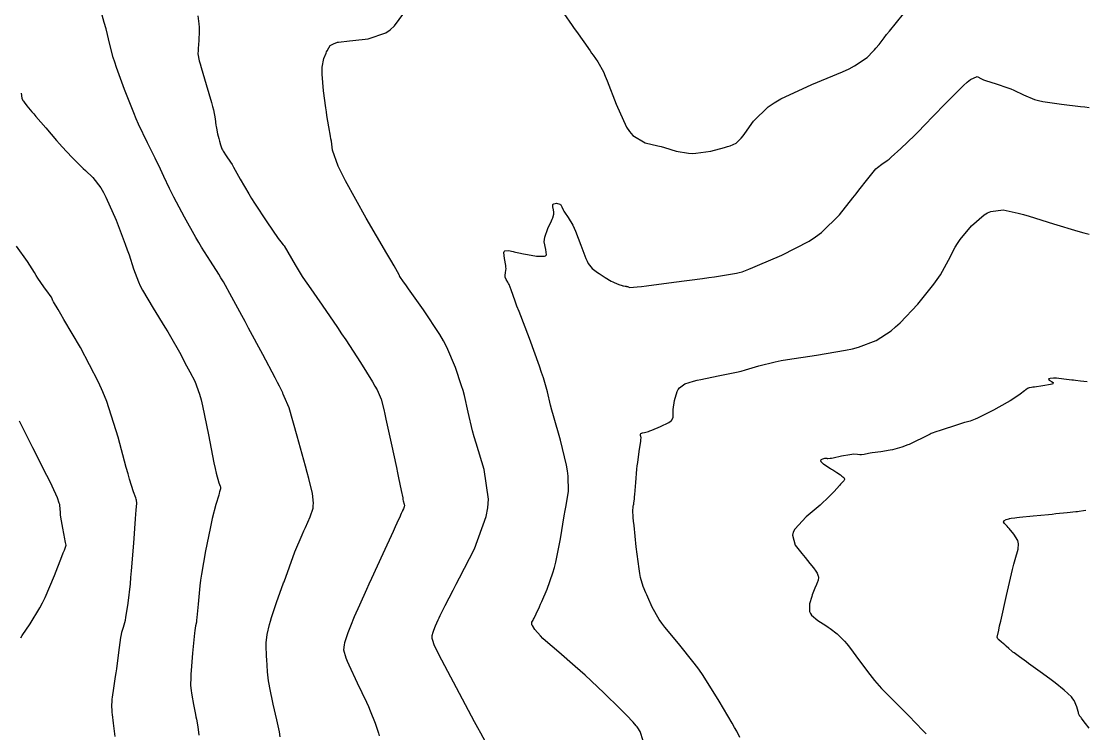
# Model space of a CAD drawing. Header units: metres. Extents: x 68 to 838477, y 94 to 1191015.
# Drawn here: x 837954.3 to 838139.6, y 1189640.4 to 1189764.5 of the extents above; entities that cross this region are included whole.
import ezdxf

# ---------------------------------------------------------------- set-up
doc = ezdxf.new("R2010")
doc.units = ezdxf.units.M
doc.header["$LTSCALE"] = 0.3
doc.layers.add('COTAS 10', color=1, linetype='Continuous')

msp = doc.modelspace()

# ---------------------------------------------------------------- linework, layer by layer
at = {"layer": 'COTAS 10'}
for points, elevation in [([(838035.49, 1189638.24), (838034.26, 1189640.48), (838033.76, 1189641.41), (838033.18, 1189642.47), (838030.53, 1189647.41), (838027.97, 1189652.23), (838027.45, 1189653.22), (838027.01, 1189654.07), (838026.13, 1189655.87), (838025.88, 1189656.63), (838025.83, 1189656.81), (838025.8, 1189656.99), (838025.81, 1189657.52), (838025.94, 1189658.05), (838026, 1189658.23), (838026.06, 1189658.41), (838026.36, 1189659.18), (838026.84, 1189660.23), (838027.02, 1189660.6), (838027.21, 1189661), (838028.07, 1189662.72), (838029.44, 1189665.41), (838029.97, 1189666.42), (838030.54, 1189667.55), (838033.14, 1189672.59), (838035.22, 1189678.24), (838035.47, 1189679.75), (838035.59, 1189681.23), (838034.86, 1189686.39), (838033.45, 1189690.97), (838033.13, 1189692.09), (838032.84, 1189693.14), (838032.07, 1189696.39), (838031.4, 1189699.31), (838031.17, 1189700.15), (838030.92, 1189701), (838029.88, 1189704.2), (838028.32, 1189707.74), (838027.74, 1189708.8), (838027.1, 1189709.91), (838024.28, 1189714.2), (838021.68, 1189717.85), (838021.18, 1189718.55), (838020.78, 1189719.11), (838020.15, 1189720.01), (838020.15, 1189720.02), (838020.14, 1189720.03), (838020.14, 1189720.04), (838020.13, 1189720.09), (838020.11, 1189720.16), (838020.1, 1189720.18), (838020.09, 1189720.2), (838020.06, 1189720.29), (838019.15, 1189721.88), (838018.6, 1189722.84), (838017.91, 1189724.03), (838014.33, 1189730.21), (838010.73, 1189736.68), (838010.03, 1189738.05), (838009.45, 1189739.24), (838008.44, 1189742), (838008.24, 1189743.58), (838008.17, 1189744.02), (838008.1, 1189744.47), (838007.82, 1189746.09), (838007.48, 1189748.06), (838007.39, 1189748.72), (838007.29, 1189749.42), (838006.89, 1189752.39), (838006.65, 1189755.25), (838006.64, 1189755.88), (838006.65, 1189756.46), (838006.92, 1189757.98), (838007.32, 1189758.94), (838007.42, 1189759.15), (838007.51, 1189759.35), (838007.78, 1189759.87), (838008.06, 1189760.23), (838008.16, 1189760.31), (838008.26, 1189760.38), (838008.71, 1189760.61), (838009.2, 1189760.77), (838009.34, 1189760.81), (838009.47, 1189760.84), (838009.94, 1189760.92), (838010.95, 1189761.02), (838011.42, 1189761.07), (838011.97, 1189761.13), (838014.68, 1189761.4), (838017.73, 1189762.46), (838018.5, 1189763.01), (838019.24, 1189763.68), (838021.66, 1189767.02)], 1850), ([(837999.32, 1189639.84), (837999.19, 1189640.7), (837998.97, 1189641.78), (837998.87, 1189642.26), (837998.74, 1189642.83), (837998.12, 1189645.54), (837997.51, 1189648.36), (837997.4, 1189649), (837997.3, 1189649.58), (837997.13, 1189651.14), (837997.08, 1189652.3), (837997.07, 1189652.63), (837997.04, 1189652.96), (837996.94, 1189654.17), (837996.89, 1189655.45), (837996.9, 1189655.82), (837996.92, 1189656.2), (837997.08, 1189657.65), (837997.47, 1189659.41), (837997.63, 1189660), (837997.82, 1189660.63), (837998.69, 1189663.25), (837999.94, 1189666.66), (838000, 1189666.84), (838001.86, 1189672.09), (838003.17, 1189675.01), (838003.47, 1189675.7), (838003.75, 1189676.32), (838004.58, 1189678.14), (838005.05, 1189679.65), (838005.1, 1189680.09), (838005.13, 1189680.54), (838004.96, 1189682.24), (838004.32, 1189684.84), (838004.05, 1189685.86), (838003.74, 1189687.01), (838002.3, 1189692.24), (838000.92, 1189697.13), (838000, 1189699.1), (837999.84, 1189699.55), (837999.79, 1189699.67), (837999.78, 1189699.7), (837999.77, 1189699.74), (837999.74, 1189699.85), (837999.2, 1189700.93), (837998.87, 1189701.57), (837998.45, 1189702.36), (837996.3, 1189706.44), (837993.84, 1189711.04), (837993.25, 1189712.16), (837992.68, 1189713.21), (837990.94, 1189716.44), (837989.44, 1189719.09), (837989.03, 1189719.78), (837988.63, 1189720.45), (837987.19, 1189722.69), (837985.64, 1189725.15), (837985.16, 1189725.96), (837984.66, 1189726.81), (837982.69, 1189730.37), (837980.85, 1189733.83), (837980.44, 1189734.63), (837980.07, 1189735.37), (837979.07, 1189737.46), (837978.19, 1189739.35), (837977.89, 1189739.97), (837977.57, 1189740.62), (837976.22, 1189743.31), (837974.7, 1189746.53), (837974.27, 1189747.51), (837973.83, 1189748.54), (837972.22, 1189752.61), (837970.84, 1189756.45), (837970.55, 1189757.34), (837970.29, 1189758.15), (837969.71, 1189760.42), (837969.02, 1189763.17), (837968.71, 1189764.28), (837968.34, 1189765.54)], 1830), ([(837984.98, 1189765.4), (837985.2, 1189764.03), (837985.22, 1189763.46), (837985.22, 1189763.27), (837985.22, 1189763.08), (837985.21, 1189762.32), (837985.19, 1189761.53), (837985.18, 1189761.32), (837985.16, 1189761.11), (837985.1, 1189760.41), (837985.05, 1189759.75), (837985.04, 1189759.57), (837985.03, 1189759.4), (837985.02, 1189758.79), (837985.25, 1189757.61), (837985.39, 1189757.07), (837985.56, 1189756.45), (837986.46, 1189753.45), (837987.37, 1189750.34), (837987.56, 1189749.66), (837987.71, 1189749.05), (837988.02, 1189747.47), (837988.16, 1189746.41), (837988.21, 1189746.13), (837988.25, 1189745.85), (837988.45, 1189744.9), (837988.65, 1189744.04), (837988.7, 1189743.82), (837988.75, 1189743.61), (837988.92, 1189742.93), (837989.17, 1189742.26), (837989.27, 1189742.06), (837989.39, 1189741.86), (837989.94, 1189741.06), (837990.7, 1189739.93), (837990.95, 1189739.51), (837991.22, 1189739.05), (837992.37, 1189737), (837993.85, 1189734.42), (837994.34, 1189733.62), (837994.85, 1189732.8), (837997, 1189729.52), (837999.01, 1189726.63), (837999.45, 1189726.04), (837999.84, 1189725.54), (838000, 1189725.37), (838001.97, 1189722.06), (838003.15, 1189720.01), (838003.67, 1189719.28), (838004.24, 1189718.48), (838006.65, 1189715.04), (838009.3, 1189711.14), (838010.03, 1189710.06), (838010.75, 1189708.97), (838013.31, 1189705.04), (838015.41, 1189701.66), (838015.83, 1189700.92), (838016.19, 1189700.27), (838016.93, 1189698.65), (838017.37, 1189696.84), (838017.55, 1189696.07), (838017.75, 1189695.18), (838018.65, 1189691.02), (838019.56, 1189686.75), (838019.76, 1189685.81), (838019.94, 1189684.96), (838020.39, 1189682.75), (838020.66, 1189681.45), (838020.71, 1189681.18), (838020.77, 1189680.94), (838020.91, 1189680.39), (838020.95, 1189680.07), (838020.94, 1189679.99), (838020.93, 1189679.89), (838020.8, 1189679.55), (838020.64, 1189679.24), (838020.61, 1189679.17), (838020.58, 1189679.11), (838020.49, 1189678.95), (838020.41, 1189678.77), (838020.38, 1189678.71), (838020.35, 1189678.63), (838020.21, 1189678.3), (838019.65, 1189677.05), (838019.35, 1189676.4), (838018.99, 1189675.62), (838017.2, 1189671.71), (838015.24, 1189667.44), (838014.78, 1189666.43), (838014.36, 1189665.51), (838013.14, 1189662.8), (838012.24, 1189660.73), (838012.01, 1189660.19), (838011.79, 1189659.68), (838011.11, 1189657.97), (838010.62, 1189656.54), (838010.53, 1189656.2), (838010.46, 1189655.89), (838010.38, 1189654.97), (838010.77, 1189653.63), (838011, 1189653.05), (838011.29, 1189652.39), (838012.76, 1189649.24), (838014.35, 1189645.89), (838014.7, 1189645.1), (838015.02, 1189644.38), (838015.86, 1189642.24), (838016.44, 1189640.5), (838016.59, 1189640.02)], 1840), ([(838048.7, 1189765.82), (838050.16, 1189763.75), (838050.54, 1189763.21), (838050.91, 1189762.68), (838052.17, 1189760.87), (838053.27, 1189759.3), (838053.54, 1189758.92), (838053.81, 1189758.55), (838054.65, 1189757.42), (838055.59, 1189755.69), (838055.92, 1189754.94), (838056.28, 1189754.08), (838057.81, 1189750.01), (838059.63, 1189746.05), (838060.17, 1189745.25), (838060.72, 1189744.59), (838062.87, 1189743.28), (838065.06, 1189742.79), (838065.65, 1189742.64), (838066.23, 1189742.49), (838068.26, 1189741.88), (838070.4, 1189741.49), (838071.04, 1189741.47), (838071.71, 1189741.49), (838074.33, 1189741.88), (838076.7, 1189742.49), (838077.21, 1189742.64), (838077.66, 1189742.79), (838078.74, 1189743.27), (838079.61, 1189744.12), (838079.92, 1189744.5), (838080.25, 1189744.94), (838081.71, 1189747.05), (838084.27, 1189749.55), (838085.3, 1189750.25), (838086.48, 1189750.94), (838091.9, 1189753.44), (838097.24, 1189755.69), (838098.36, 1189756.22), (838099.32, 1189756.72), (838101.53, 1189758.19), (838102.57, 1189759.28), (838102.81, 1189759.53), (838103.02, 1189759.77), (838103.59, 1189760.46), (838104.49, 1189761.62), (838104.91, 1189762.15), (838105.41, 1189762.77), (838107.82, 1189765.77)], 1850), ([(838062.5, 1189639.15), (838062.01, 1189640.77), (838061.6, 1189641.4), (838061.47, 1189641.57), (838061.33, 1189641.75), (838060.78, 1189642.42), (838059.62, 1189643.61), (838059.11, 1189644.12), (838058.51, 1189644.7), (838055.67, 1189647.48), (838052.4, 1189650.56), (838051.55, 1189651.34), (838050.71, 1189652.1), (838047.85, 1189654.57), (838045.55, 1189656.55), (838045.06, 1189657), (838044.64, 1189657.41), (838043.65, 1189658.52), (838043.23, 1189659.23), (838043.17, 1189659.38), (838043.12, 1189659.51), (838043.15, 1189659.83), (838043.37, 1189660.18), (838043.45, 1189660.32), (838043.53, 1189660.49), (838043.91, 1189661.27), (838044.46, 1189662.49), (838044.66, 1189662.93), (838044.87, 1189663.42), (838045.8, 1189665.56), (838046.8, 1189668.39), (838047.06, 1189669.31), (838047.31, 1189670.29), (838048.12, 1189674.33), (838048.8, 1189678.31), (838048.95, 1189679.25), (838049.1, 1189680.11), (838049.5, 1189682.65), (838049.49, 1189685.27), (838049.36, 1189686.19), (838049.18, 1189687.19), (838048.11, 1189691.52), (838046.91, 1189695.77), (838046.65, 1189696.73), (838046.42, 1189697.6), (838045.86, 1189699.92), (838045.17, 1189702.38), (838044.85, 1189703.33), (838044.49, 1189704.4), (838042.71, 1189709.21), (838040.93, 1189713.9), (838040.56, 1189714.88), (838040.24, 1189715.73), (838039.52, 1189717.68), (838039.17, 1189718.61), (838039.08, 1189718.82), (838038.99, 1189719.01), (838038.7, 1189719.52), (838038.52, 1189719.93), (838038.5, 1189720.06), (838038.49, 1189720.19), (838038.57, 1189720.7), (838038.65, 1189721.41), (838038.63, 1189721.67), (838038.6, 1189721.94), (838038.38, 1189723.15), (838038.29, 1189724.19), (838038.35, 1189724.37), (838038.45, 1189724.51), (838039.08, 1189724.58), (838039.88, 1189724.37), (838040.08, 1189724.32), (838040.28, 1189724.27), (838040.9, 1189724.13), (838041.71, 1189723.96), (838042.03, 1189723.9), (838042.38, 1189723.84), (838043.96, 1189723.55), (838045.32, 1189723.54), (838045.53, 1189723.64), (838045.67, 1189723.79), (838045.59, 1189724.74), (838045.31, 1189726.06), (838045.32, 1189726.45), (838045.38, 1189726.85), (838045.92, 1189728.36), (838046.57, 1189729.7), (838046.7, 1189730), (838046.8, 1189730.25), (838046.98, 1189730.9), (838046.96, 1189731.35), (838046.94, 1189731.48), (838046.92, 1189731.61), (838046.81, 1189732.14), (838046.81, 1189732.56), (838046.87, 1189732.64), (838046.95, 1189732.7), (838047.45, 1189732.77), (838047.99, 1189732.64), (838048.1, 1189732.58), (838048.19, 1189732.51), (838048.38, 1189732.16), (838048.59, 1189731.62), (838048.7, 1189731.43), (838048.82, 1189731.22), (838049.47, 1189730.31), (838050.28, 1189728.95), (838050.52, 1189728.45), (838050.76, 1189727.9), (838051.67, 1189725.48), (838052.54, 1189723.18), (838052.76, 1189722.7), (838052.97, 1189722.29), (838053.64, 1189721.39), (838054.35, 1189720.88), (838054.59, 1189720.72), (838054.85, 1189720.55), (838055.91, 1189719.86), (838056.98, 1189719.23), (838057.25, 1189719.08), (838057.5, 1189718.96), (838058.29, 1189718.63), (838058.88, 1189718.44), (838059.01, 1189718.41), (838059.12, 1189718.38), (838059.41, 1189718.33), (838059.58, 1189718.32), (838059.63, 1189718.31), (838059.67, 1189718.3), (838059.82, 1189718.26), (838059.96, 1189718.21), (838060, 1189718.19), (838060.04, 1189718.18), (838060.2, 1189718.12), (838061.47, 1189718.23), (838062.21, 1189718.31), (838063.13, 1189718.42), (838067.85, 1189719.02), (838072.85, 1189719.7), (838073.95, 1189719.85), (838074.92, 1189719.99), (838077.39, 1189720.38), (838078.75, 1189720.63), (838079.03, 1189720.68), (838079.26, 1189720.72), (838079.74, 1189720.82), (838080.93, 1189721.3), (838081.61, 1189721.58), (838082.44, 1189721.93), (838086.69, 1189723.75), (838091.41, 1189726.19), (838092.54, 1189726.94), (838093.58, 1189727.71), (838096.69, 1189730.77), (838099.03, 1189733.72), (838099.58, 1189734.42), (838100.09, 1189735.08), (838101.63, 1189737.06), (838102.78, 1189738.48), (838103.05, 1189738.77), (838103.31, 1189739.02), (838104.08, 1189739.6), (838104.98, 1189740.21), (838105.32, 1189740.48), (838105.7, 1189740.79), (838107.4, 1189742.3), (838109.76, 1189744.58), (838110.56, 1189745.38), (838111.41, 1189746.24), (838115, 1189749.98), (838118.28, 1189753.29), (838118.95, 1189753.89), (838119.51, 1189754.35), (838120.64, 1189754.86), (838121.42, 1189754.43), (838121.75, 1189754.29), (838122.14, 1189754.15), (838123.96, 1189753.58), (838126.01, 1189752.91), (838126.53, 1189752.71), (838127.04, 1189752.5), (838128.71, 1189751.67), (838130.67, 1189750.88), (838131.36, 1189750.69), (838132.11, 1189750.52), (838135.34, 1189750.01), (838138.63, 1189749.64), (838139.42, 1189749.55), (838140.15, 1189749.48)], 1860), ([(837954.25, 1189751.96), (837954.38, 1189751.06), (837954.56, 1189750.68), (837954.65, 1189750.54), (837954.75, 1189750.39), (837955.25, 1189749.76), (837956.11, 1189748.73), (837956.45, 1189748.34), (837956.82, 1189747.9), (837958.52, 1189745.9), (837960.41, 1189743.71), (837960.91, 1189743.15), (837961.4, 1189742.61), (837963.08, 1189740.8), (837964.62, 1189739.23), (837965.03, 1189738.83), (837965.42, 1189738.46), (837966.75, 1189737.24), (837968.13, 1189735.44), (837968.56, 1189734.68), (837969, 1189733.82), (837970.76, 1189729.81), (837972.37, 1189725.63), (837972.72, 1189724.67), (837973.03, 1189723.79), (837973.81, 1189721.33), (837974.65, 1189719.11), (837974.99, 1189718.4), (837975.39, 1189717.63), (837977.23, 1189714.48), (837979.25, 1189711.21), (837979.75, 1189710.36), (837980.23, 1189709.55), (837981.78, 1189706.82), (837983.04, 1189704.49), (837983.34, 1189703.92), (837983.63, 1189703.4), (837984.5, 1189701.78), (837985.31, 1189699.5), (837985.56, 1189698.56), (837985.82, 1189697.48), (837986.86, 1189692.45), (837987.81, 1189687.57), (837988.02, 1189686.59), (837988.21, 1189685.76), (837988.67, 1189684.08), (837988.9, 1189683.53), (837988.94, 1189683.41), (837988.96, 1189683.3), (837988.97, 1189683.04), (837988.8, 1189682.53), (837988.72, 1189682.26), (837988.63, 1189681.93), (837988.15, 1189680.31), (837987.52, 1189677.87), (837987.33, 1189677.03), (837987.13, 1189676.12), (837986.35, 1189672.23), (837985.65, 1189668.17), (837985.49, 1189667.15), (837985.36, 1189666.16), (837985.03, 1189662.98), (837984.84, 1189660.63), (837984.79, 1189660.18), (837984.74, 1189659.8), (837984.61, 1189659.15), (837984.46, 1189658.36), (837984.4, 1189657.9), (837984.34, 1189657.34), (837984.08, 1189654.43), (837983.85, 1189651.38), (837983.81, 1189650.74), (837983.78, 1189650.17), (837983.75, 1189648.85), (837983.85, 1189647.86), (837983.9, 1189647.51), (837983.96, 1189647.13), (837984.26, 1189645.49), (837984.59, 1189643.76), (837984.67, 1189643.32), (837984.75, 1189642.91), (837984.98, 1189641.56), (837985.2, 1189640.12)], 1820), ([(838079.38, 1189639.71), (838078.8, 1189640.83), (838078.44, 1189641.45), (838078.01, 1189642.21), (838075.75, 1189646.08), (838072.95, 1189650.51), (838072.19, 1189651.62), (838071.42, 1189652.68), (838068.67, 1189656.08), (838066.3, 1189658.92), (838065.77, 1189659.63), (838065.31, 1189660.3), (838064.09, 1189662.44), (838063.34, 1189664.15), (838063.16, 1189664.55), (838063, 1189664.93), (838062.5, 1189666.02), (838062.08, 1189667.62), (838061.95, 1189668.31), (838061.82, 1189669.12), (838061.33, 1189672.93), (838060.93, 1189676.66), (838060.86, 1189677.42), (838060.8, 1189678.05), (838060.73, 1189679.35), (838060.77, 1189679.78), (838060.78, 1189679.87), (838060.78, 1189679.94), (838060.81, 1189680.08), (838060.85, 1189680.19), (838060.86, 1189680.24), (838060.87, 1189680.29), (838060.91, 1189680.56), (838060.99, 1189681.3), (838061.02, 1189681.66), (838061.06, 1189682.08), (838061.22, 1189684.13), (838061.44, 1189686.46), (838061.5, 1189687.06), (838061.57, 1189687.64), (838061.83, 1189689.56), (838062.05, 1189691.02), (838062.09, 1189691.31), (838062.12, 1189691.54), (838062.15, 1189691.97), (838062.12, 1189692.08), (838062.11, 1189692.12), (838062.1, 1189692.16), (838062.07, 1189692.32), (838062.05, 1189692.48), (838062.06, 1189692.51), (838062.06, 1189692.55), (838062.11, 1189692.65), (838062.24, 1189692.73), (838062.31, 1189692.75), (838062.38, 1189692.77), (838062.73, 1189692.84), (838063.43, 1189693.05), (838063.71, 1189693.15), (838064.04, 1189693.28), (838065.56, 1189693.9), (838066.98, 1189694.61), (838067.25, 1189694.78), (838067.46, 1189694.94), (838067.73, 1189695.46), (838067.72, 1189696.19), (838067.74, 1189696.49), (838067.77, 1189696.83), (838068, 1189698.43), (838068.45, 1189700.02), (838068.63, 1189700.35), (838068.83, 1189700.65), (838069.76, 1189701.35), (838071.3, 1189701.8), (838071.9, 1189701.95), (838072.56, 1189702.1), (838075.57, 1189702.7), (838078.77, 1189703.36), (838079.56, 1189703.55), (838080.31, 1189703.74), (838082.68, 1189704.44), (838085.49, 1189705.17), (838086.53, 1189705.38), (838087.66, 1189705.58), (838092.68, 1189706.32), (838097.77, 1189707.17), (838098.94, 1189707.44), (838100.02, 1189707.72), (838103.09, 1189708.85), (838105.67, 1189710.58), (838106.44, 1189711.23), (838107.24, 1189711.96), (838110.32, 1189715.21), (838113.11, 1189718.67), (838113.73, 1189719.52), (838114.27, 1189720.32), (838115.66, 1189722.86), (838116.85, 1189725.14), (838117.26, 1189725.78), (838117.72, 1189726.44), (838119.68, 1189728.85), (838121.87, 1189730.77), (838122.46, 1189731.11), (838123.06, 1189731.37), (838125.18, 1189731.62), (838127.8, 1189731.08), (838128.71, 1189730.83), (838129.7, 1189730.55), (838133.93, 1189729.21), (838138.2, 1189727.89), (838139.22, 1189727.62), (838140.15, 1189727.4)], 1870), ([(837970.62, 1189639.91), (837970.34, 1189642.21), (837970.15, 1189643.73), (837970.11, 1189644.07), (837970.08, 1189644.38), (837970.02, 1189645.24), (837970.06, 1189646.1), (837970.09, 1189646.42), (837970.14, 1189646.77), (837970.37, 1189648.3), (837970.69, 1189650.33), (837970.78, 1189650.99), (837970.88, 1189651.69), (837971.25, 1189654.56), (837971.61, 1189657.15), (837971.69, 1189657.67), (837971.78, 1189658.1), (837972.04, 1189658.94), (837972.3, 1189659.75), (837972.39, 1189660.16), (837972.48, 1189660.65), (837972.85, 1189663.1), (837973.25, 1189666.51), (837973.36, 1189667.61), (837973.47, 1189668.78), (837973.85, 1189673.55), (837974.16, 1189677.79), (837974.23, 1189678.63), (837974.28, 1189679.32), (837974.38, 1189680.57), (837974.32, 1189681.05), (837974.27, 1189681.24), (837974.2, 1189681.47), (837973.82, 1189682.51), (837973.12, 1189684.72), (837972.85, 1189685.67), (837972.54, 1189686.78), (837971.14, 1189692.04), (837969.14, 1189698.23), (837968.46, 1189699.93), (837967.71, 1189701.62), (837964.56, 1189707.67), (837961.7, 1189712.54), (837961.14, 1189713.49), (837960.68, 1189714.26), (837959.87, 1189715.62), (837959.75, 1189715.84), (837959.72, 1189715.9), (837959.69, 1189715.96), (837959.63, 1189716.16), (837959.58, 1189716.31), (837959.57, 1189716.34), (837959.55, 1189716.37), (837959.52, 1189716.43), (837959.29, 1189716.72), (837959.16, 1189716.89), (837959.01, 1189717.11), (837958.2, 1189718.23), (837957.15, 1189719.75), (837956.85, 1189720.21), (837956.54, 1189720.7), (837955.36, 1189722.61), (837953.44, 1189725.33)], 1810), ([(838139.84, 1189701.69), (838138.67, 1189701.77), (838137.76, 1189701.9), (838137.45, 1189701.94), (838137.12, 1189701.99), (838135.75, 1189702.16), (838134.46, 1189702.29), (838134.18, 1189702.3), (838133.94, 1189702.31), (838133.36, 1189702.28), (838133.12, 1189702.18), (838133.09, 1189702.15), (838133.08, 1189702.12), (838133.19, 1189701.98), (838133.43, 1189701.83), (838133.51, 1189701.78), (838133.59, 1189701.74), (838133.9, 1189701.55), (838133.83, 1189701.34), (838133.66, 1189701.28), (838133.43, 1189701.22), (838132.08, 1189700.98), (838130.64, 1189700.77), (838130.36, 1189700.73), (838130.12, 1189700.7), (838129.71, 1189700.62), (838129.61, 1189700.58), (838129.58, 1189700.57), (838129.55, 1189700.56), (838129.43, 1189700.5), (838129.16, 1189700.31), (838129.03, 1189700.21), (838128.88, 1189700.1), (838128.13, 1189699.53), (838126.88, 1189698.68), (838126.4, 1189698.39), (838125.87, 1189698.08), (838123.49, 1189696.77), (838121.21, 1189695.58), (838120.74, 1189695.35), (838120.33, 1189695.16), (838119.45, 1189694.83), (838118.74, 1189694.67), (838118.44, 1189694.59), (838118.1, 1189694.48), (838116.52, 1189693.96), (838114.92, 1189693.41), (838114.56, 1189693.29), (838114.25, 1189693.19), (838113.45, 1189692.94), (838112.84, 1189692.73), (838112.65, 1189692.65), (838112.46, 1189692.56), (838111.67, 1189692.18), (838110.86, 1189691.76), (838110.65, 1189691.65), (838110.45, 1189691.55), (838109.78, 1189691.2), (838109.05, 1189690.87), (838108.82, 1189690.77), (838108.58, 1189690.68), (838107.57, 1189690.31), (838106.34, 1189689.95), (838105.95, 1189689.86), (838105.54, 1189689.78), (838103.9, 1189689.51), (838102.38, 1189689.29), (838102.04, 1189689.24), (838101.75, 1189689.19), (838101, 1189689.04), (838100.52, 1189688.97), (838100.39, 1189688.96), (838100.26, 1189688.97), (838099.81, 1189689.04), (838099.11, 1189689.06), (838098.83, 1189689.03), (838098.51, 1189688.99), (838097.03, 1189688.71), (838095.61, 1189688.4), (838095.33, 1189688.35), (838095.1, 1189688.3), (838094.69, 1189688.25), (838094.59, 1189688.28), (838094.56, 1189688.29), (838094.53, 1189688.3), (838094.42, 1189688.33), (838094.25, 1189688.33), (838094.19, 1189688.31), (838094.11, 1189688.3), (838093.77, 1189688.21), (838093.47, 1189688.07), (838093.43, 1189688.02), (838093.4, 1189687.97), (838093.44, 1189687.78), (838093.68, 1189687.54), (838093.78, 1189687.46), (838093.9, 1189687.37), (838094.47, 1189687), (838095.14, 1189686.58), (838095.33, 1189686.46), (838095.53, 1189686.33), (838096.24, 1189685.87), (838096.87, 1189685.45), (838097.01, 1189685.35), (838097.13, 1189685.26), (838097.44, 1189685.01), (838097.57, 1189684.8), (838097.58, 1189684.74), (838097.57, 1189684.68), (838097.44, 1189684.45), (838097.06, 1189684.02), (838096.89, 1189683.84), (838096.7, 1189683.62), (838095.79, 1189682.59), (838094.38, 1189681.16), (838093.87, 1189680.69), (838093.32, 1189680.19), (838090.89, 1189678.14), (838088.92, 1189676.02), (838088.66, 1189675.47), (838088.51, 1189674.95), (838088.99, 1189673.22), (838090.15, 1189671.75), (838090.43, 1189671.4), (838090.7, 1189671.07), (838091.52, 1189670.06), (838092.16, 1189669.27), (838092.31, 1189669.08), (838092.44, 1189668.9), (838092.81, 1189668.33), (838093, 1189667.85), (838093.03, 1189667.72), (838093.04, 1189667.59), (838092.98, 1189667.16), (838092.8, 1189666.68), (838092.74, 1189666.53), (838092.67, 1189666.37), (838092.38, 1189665.72), (838092.05, 1189664.87), (838091.96, 1189664.59), (838091.86, 1189664.28), (838091.5, 1189662.99), (838091.5, 1189661.68), (838091.63, 1189661.35), (838091.81, 1189661.04), (838092.93, 1189660.08), (838094.35, 1189659.21), (838094.72, 1189658.96), (838095.07, 1189658.72), (838096.28, 1189657.79), (838097.57, 1189656.5), (838097.99, 1189656.02), (838098.42, 1189655.49), (838100.2, 1189653.11), (838101.96, 1189650.7), (838102.38, 1189650.16), (838102.78, 1189649.66), (838104, 1189648.28), (838105.36, 1189646.91), (838105.86, 1189646.42), (838106.4, 1189645.87), (838108.77, 1189643.48), (838111.22, 1189640.97), (838111.81, 1189640.36)], 1880), ([(837954.16, 1189657.11), (837954.44, 1189657.51), (837955.84, 1189659.53), (837957.52, 1189662.32), (837957.98, 1189663.21), (837958.44, 1189664.14), (837960.06, 1189667.93), (837961.34, 1189671.24), (837961.58, 1189671.87), (837961.77, 1189672.38), (837962.06, 1189673.2), (837961.95, 1189673.67), (837961.89, 1189673.96), (837961.83, 1189674.31), (837961.49, 1189676.17), (837961.18, 1189678.1), (837961.12, 1189678.5), (837961.08, 1189678.84), (837961.04, 1189679.6), (837961, 1189680.11), (837960.95, 1189680.31), (837960.89, 1189680.52), (837960.55, 1189681.49), (837959.64, 1189683.5), (837959.21, 1189684.38), (837958.71, 1189685.39), (837956.29, 1189690.2), (837953.95, 1189694.8)], 1800), ([(838140.18, 1189641.36), (838139.54, 1189642.18), (838138.97, 1189642.93), (838138.85, 1189643.08), (838138.76, 1189643.21), (838138.5, 1189643.53), (838138.47, 1189643.57), (838138.42, 1189643.65), (838138.33, 1189643.92), (838138.29, 1189644.06), (838138.25, 1189644.23), (838138.04, 1189645.08), (838137.55, 1189646.17), (838137.32, 1189646.48), (838137.06, 1189646.8), (838135.8, 1189647.99), (838134.24, 1189649.23), (838133.8, 1189649.57), (838133.34, 1189649.92), (838131.63, 1189651.18), (838130.01, 1189652.34), (838129.61, 1189652.63), (838129.23, 1189652.9), (838128.03, 1189653.76), (838127.09, 1189654.45), (838126.88, 1189654.61), (838126.69, 1189654.77), (838126.16, 1189655.24), (838125.73, 1189655.65), (838125.6, 1189655.77), (838125.46, 1189655.89), (838124.9, 1189656.34), (838124.42, 1189656.75), (838124.33, 1189656.85), (838124.26, 1189656.94), (838124.16, 1189657.2), (838124.41, 1189658.44), (838124.57, 1189659.15), (838124.76, 1189660.01), (838125.76, 1189664.44), (838126.83, 1189669), (838127.06, 1189669.94), (838127.27, 1189670.75), (838127.79, 1189672.52), (838127.88, 1189673.46), (838127.82, 1189673.73), (838127.72, 1189674.02), (838127.04, 1189675.12), (838126.22, 1189676.11), (838126.04, 1189676.33), (838125.87, 1189676.52), (838125.42, 1189677.01), (838125.27, 1189677.31), (838125.29, 1189677.38), (838125.33, 1189677.45), (838125.72, 1189677.67), (838126.2, 1189677.83), (838126.3, 1189677.86), (838126.38, 1189677.88), (838126.57, 1189677.93), (838127.21, 1189678), (838127.58, 1189678.04), (838128.04, 1189678.08), (838130.39, 1189678.32), (838133.06, 1189678.58), (838133.72, 1189678.65), (838134.34, 1189678.72), (838136.32, 1189678.92), (838137.83, 1189679.08), (838138.16, 1189679.12), (838138.45, 1189679.15), (838139.19, 1189679.24), (838139.61, 1189679.3)], 1890)]:
    msp.add_lwpolyline(points, dxfattribs=dict(at, elevation=elevation))

doc.saveas('drawing.dxf')
